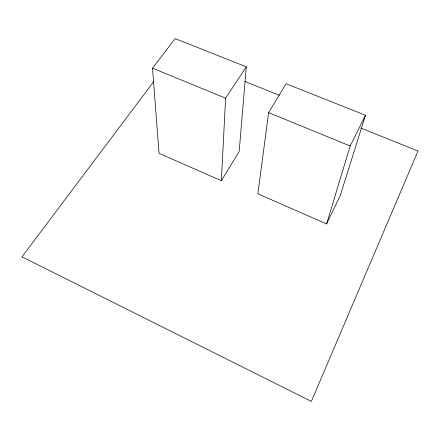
<?xml version="1.0" encoding="UTF-8"?>
<svg xmlns="http://www.w3.org/2000/svg" width="440" height="440" viewBox="0 0 440 440"><rect width="100%" height="100%" fill="white"/><g stroke="black" fill="none" stroke-linecap="round" stroke-linejoin="round"><path stroke-width="0.66" d="M221.359 180.73L225.605 98.17L246.29 66.82L175.153 38.599L152.531 68.189L159.06 153.362L221.359 180.73L239.173 151.514L246.29 66.82M268.631 112.629L257.862 193.809L326.574 223.922L340.225 195.696L365.492 115.258L286.077 83.727L268.631 112.629L350.18 145.998L326.574 223.922M350.18 145.998L365.492 115.258M153.918 81.318L22 256.822L311.372 401.401L418 151.03L360.734 128.018M244.937 81.477L279.296 95.282M152.531 68.189L225.605 98.17"/></g></svg>
